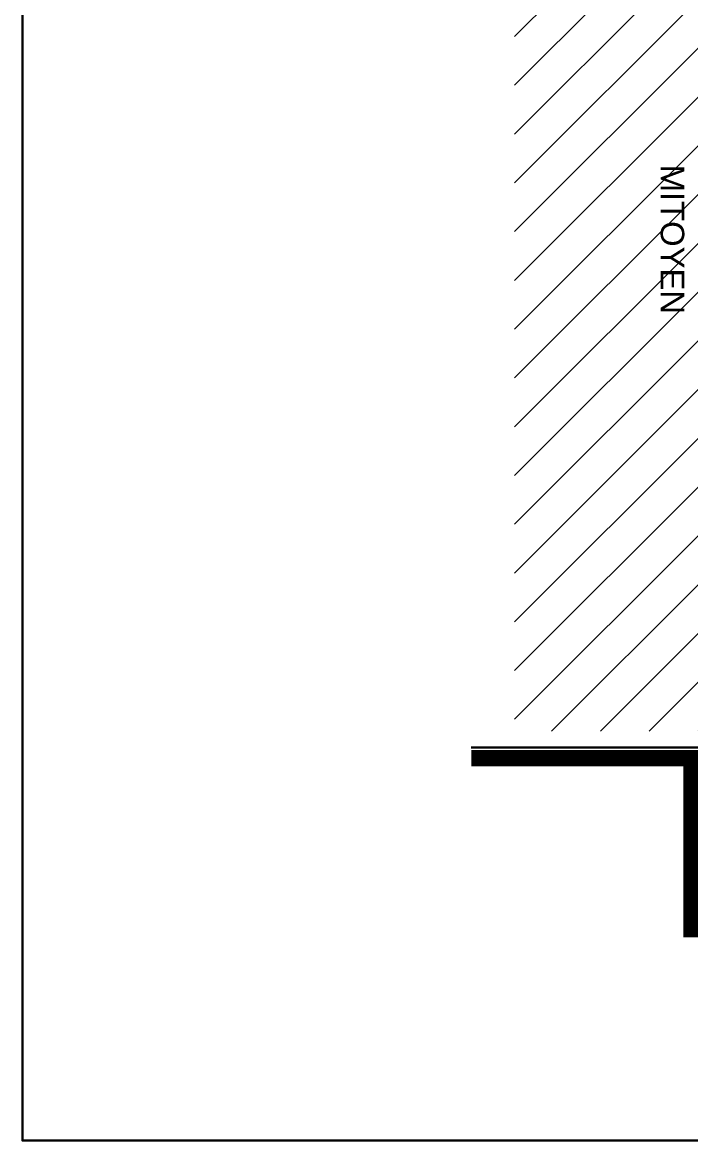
# Model space of a CAD drawing. Header units: millimetres. Extents: x 2804 to 3317, y 6834 to 7064.
# Drawn here: x 2909.03 to 2921.33, y 6985.87 to 7006.46 of the extents above; entities that cross this region are included whole.
import ezdxf

# ---------------------------------------------------------------- set-up
doc = ezdxf.new("R2010")
doc.units = ezdxf.units.MM
for name, color, linetype, lineweight in [('TopoAlt_T', 3, 'Continuous', 30), ('zin fin', 6, 'Continuous', 9), ('Zin mur', 30, 'Continuous', 30)]:
    doc.layers.add(name, color=color, linetype=linetype, lineweight=lineweight)
doc.layers.add('zin texte', color=33, linetype='Continuous')
doc.styles.get("Standard").update_dxf_attribs({"font": 'arial.ttf'})

msp = doc.modelspace()

# ---------------------------------------------------------------- hatches: boundary and pattern name
at = {"layer": 'zin fin'}
h = msp.add_hatch(dxfattribs=at)
h.set_pattern_fill('ANSI31', color=256, scale=0.2)
h.set_pattern_definition([(45, (0, 0.3), (-0.449012806, 0.449012806), [])])
h.paths.add_polyline_path([(2918.09, 7010.314), (2921.546, 7010.314), (2921.546, 6993.414), (2918.09, 6993.414)])

# ---------------------------------------------------------------- linework, layer by layer
at = {"layer": 'TopoAlt_T'}
msp.add_lwpolyline([(2960.228, 6985.872), (2909.031, 6985.872), (2909.031, 7022.102), (2960.228, 7022.102)], close=True, dxfattribs=at)
at = {"layer": 'Zin mur'}
msp.add_line((2921.546, 6993.114), (2917.292, 6993.114), dxfattribs=at)
at = {"layer": 'Zin mur', "const_width": 0.1}
for points in [[(2957.806, 6992.864), (2952.212, 6992.864), (2952.212, 6992.664), (2945.055, 6992.664), (2945.055, 6992.864), (2942.856, 6992.864), (2942.856, 6989.864), (2921.446, 6989.864), (2921.446, 6992.764), (2921.446, 6993.014), (2917.292, 6993.014)], [(2957.806, 6992.764), (2952.312, 6992.764), (2952.312, 6992.564), (2944.955, 6992.564), (2944.955, 6992.764), (2942.956, 6992.764), (2942.956, 6989.764), (2921.346, 6989.764), (2921.346, 6992.764), (2921.346, 6992.914), (2917.292, 6992.914)], [(2957.806, 6992.664), (2952.412, 6992.664), (2952.412, 6992.464), (2944.855, 6992.464), (2944.855, 6992.664), (2943.056, 6992.664), (2943.056, 6989.664), (2921.246, 6989.664), (2921.246, 6992.764), (2921.246, 6992.814), (2917.292, 6992.814)]]:
    msp.add_lwpolyline(points, dxfattribs=at)

# ---------------------------------------------------------------- texts
at = {"layer": 'zin texte', "insert": (2921.212, 7003.843), "char_height": 0.432, "attachment_point": 1, "rotation": 270}
msp.add_mtext_dynamic_manual_height_columns('MITOYEN', width=34.10317, gutter_width=12.5, heights=[0], dxfattribs=at)

doc.saveas('drawing.dxf')
